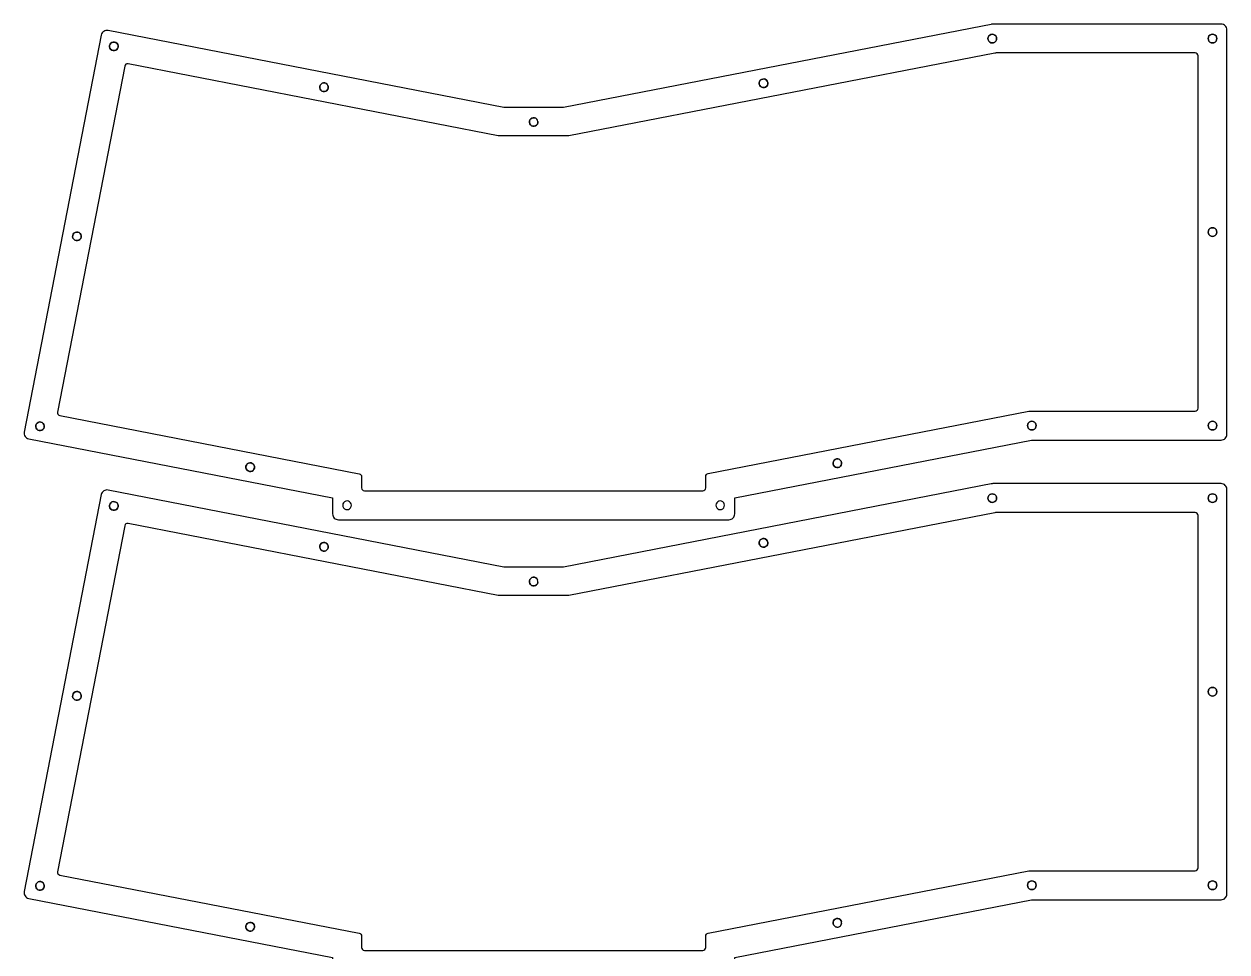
# Model space of a CAD drawing. Header units: millimetres. Extents: x -191 to 225, y 1 to 652.
# Drawn here: x -190.9 to 225.1, y 331.4 to 652.2 of the extents above; entities that cross this region are included whole.
import ezdxf

# ---------------------------------------------------------------- set-up
doc = ezdxf.new("R2010")
doc.units = ezdxf.units.MM
doc.layers.get('0').update_dxf_attribs({"linetype": 'CONTINUOUS'})

msp = doc.modelspace()

# ---------------------------------------------------------------- linework, layer by layer
for p, q in [((-161.31, 644.79), (-161.15, 645.23)), ((-161.15, 645.23), (-160.87, 645.61)), ((-160.87, 645.61), (-160.48, 645.87)), ((-160.48, 645.87), (-160.02, 646)), ((-160.02, 646), (-159.56, 645.98)), ((-159.56, 645.98), (-159.11, 645.82)), ((-159.11, 645.82), (-158.74, 645.53)), ((-158.74, 645.53), (-158.48, 645.14)), ((-158.48, 645.14), (-158.35, 644.69)), ((142.46, 647.2), (142.54, 647.67)), ((142.54, 646.74), (142.46, 647.2)), ((142.54, 647.67), (142.75, 648.08)), ((142.75, 646.32), (142.54, 646.74)), ((142.75, 648.08), (143.08, 648.42)), ((143.08, 645.99), (142.75, 646.32)), ((143.08, 648.42), (143.5, 648.63)), ((143.5, 645.77), (143.08, 645.99)), ((143.5, 648.63), (143.96, 648.7)), ((143.96, 645.7), (143.5, 645.77)), ((143.96, 648.7), (144.43, 648.63)), ((144.43, 645.77), (143.96, 645.7)), ((144.43, 648.63), (144.84, 648.42)), ((144.84, 645.99), (144.43, 645.77)), ((144.84, 648.42), (145.18, 648.08)), ((145.18, 646.32), (144.84, 645.99)), ((145.18, 648.08), (145.39, 647.67)), ((145.39, 646.74), (145.18, 646.32)), ((145.39, 647.67), (145.46, 647.2)), ((145.46, 647.2), (145.39, 646.74)), ((218.63, 647.2), (218.71, 647.67)), ((218.71, 646.74), (218.63, 647.2)), ((218.71, 647.67), (218.92, 648.08)), ((218.92, 646.32), (218.71, 646.74)), ((218.92, 648.08), (219.25, 648.42)), ((219.25, 645.99), (218.92, 646.32)), ((219.25, 648.42), (219.67, 648.63)), ((219.67, 645.77), (219.25, 645.99)), ((219.67, 648.63), (220.13, 648.7)), ((220.13, 645.7), (219.67, 645.77)), ((220.13, 648.7), (220.6, 648.63)), ((220.6, 645.77), (220.13, 645.7)), ((220.6, 648.63), (221.01, 648.42)), ((221.01, 645.99), (220.6, 645.77)), ((221.01, 648.42), (221.35, 648.08)), ((221.35, 646.32), (221.01, 645.99)), ((221.35, 648.08), (221.56, 647.67)), ((221.56, 646.74), (221.35, 646.32)), ((221.56, 647.67), (221.63, 647.2)), ((221.63, 647.2), (221.56, 646.74)), ((-161.33, 644.32), (-161.31, 644.79)), ((-161.2, 643.87), (-161.33, 644.32)), ((-160.94, 643.48), (-161.2, 643.87)), ((-160.57, 643.19), (-160.94, 643.48)), ((-160.13, 643.03), (-160.57, 643.19)), ((-159.66, 643.02), (-160.13, 643.03)), ((-159.21, 643.15), (-159.66, 643.02)), ((-158.82, 643.41), (-159.21, 643.15)), ((-158.53, 643.78), (-158.82, 643.41)), ((-158.37, 644.22), (-158.53, 643.78)), ((-158.35, 644.69), (-158.37, 644.22)), ((63.36, 631.92), (63.49, 632.37)), ((63.49, 632.37), (63.75, 632.76)), ((63.75, 632.76), (64.12, 633.05)), ((64.12, 633.05), (64.57, 633.21)), ((64.57, 633.21), (65.03, 633.23)), ((65.03, 633.23), (65.48, 633.1)), ((65.48, 633.1), (65.87, 632.84)), ((65.87, 632.84), (66.16, 632.47)), ((66.16, 632.47), (66.32, 632.03)), ((-88.63, 630.19), (-88.62, 630.66)), ((-88.51, 629.74), (-88.63, 630.19)), ((-88.62, 630.66), (-88.46, 631.1)), ((-88.24, 629.35), (-88.51, 629.74)), ((-88.46, 631.1), (-88.17, 631.47)), ((-87.87, 629.06), (-88.24, 629.35)), ((-88.17, 631.47), (-87.78, 631.74)), ((-87.43, 628.9), (-87.87, 629.06)), ((-87.78, 631.74), (-87.33, 631.87)), ((-86.96, 628.89), (-87.43, 628.9)), ((-87.33, 631.87), (-86.86, 631.85)), ((-86.51, 629.02), (-86.96, 628.89)), ((-86.42, 631.69), (-86.86, 631.85)), ((-86.51, 629.02), (-86.12, 629.28)), ((-86.42, 631.69), (-86.05, 631.4)), ((-85.83, 629.65), (-86.12, 629.28)), ((-85.79, 631.01), (-86.05, 631.4)), ((-85.67, 630.09), (-85.83, 629.65)), ((-85.79, 631.01), (-85.66, 630.56)), ((-85.66, 630.56), (-85.67, 630.09)), ((63.38, 631.45), (63.36, 631.92)), ((63.54, 631.01), (63.38, 631.45)), ((63.83, 630.64), (63.54, 631.01)), ((64.22, 630.38), (63.83, 630.64)), ((64.67, 630.25), (64.22, 630.38)), ((65.14, 630.27), (64.67, 630.25)), ((65.58, 630.43), (65.14, 630.27)), ((65.95, 630.72), (65.58, 630.43)), ((66.21, 631.11), (65.95, 630.72)), ((66.34, 631.56), (66.21, 631.11)), ((66.32, 632.03), (66.34, 631.56)), ((-16.14, 618.17), (-16.12, 618.64)), ((-16.01, 617.72), (-16.14, 618.17)), ((-16.12, 618.64), (-15.96, 619.08)), ((-15.74, 617.33), (-16.01, 617.72)), ((-15.96, 619.08), (-15.67, 619.45)), ((-15.37, 617.04), (-15.74, 617.33)), ((-15.67, 619.45), (-15.28, 619.71)), ((-14.93, 616.88), (-15.37, 617.04)), ((-15.28, 619.71), (-14.83, 619.84)), ((-14.47, 616.86), (-14.93, 616.88)), ((-14.83, 619.84), (-14.36, 619.83)), ((-14.01, 616.99), (-14.47, 616.86)), ((-14.36, 619.83), (-13.92, 619.67)), ((-13.62, 617.26), (-14.01, 616.99)), ((-13.92, 619.67), (-13.55, 619.38)), ((-13.34, 617.63), (-13.62, 617.26)), ((-13.29, 618.99), (-13.55, 619.38)), ((-13.18, 618.07), (-13.34, 617.63)), ((-13.16, 618.54), (-13.29, 618.99)), ((-13.16, 618.54), (-13.18, 618.07)), ((-174.1, 578.64), (-174.08, 579.11)), ((-173.97, 578.19), (-174.1, 578.64)), ((-174.08, 579.11), (-173.92, 579.55)), ((-173.92, 579.55), (-173.63, 579.92)), ((-173.63, 579.92), (-173.24, 580.18)), ((-173.24, 580.18), (-172.79, 580.31)), ((-172.79, 580.31), (-172.32, 580.3)), ((-172.32, 580.3), (-171.88, 580.14)), ((-171.88, 580.14), (-171.51, 579.85)), ((-171.51, 579.85), (-171.25, 579.46)), ((-171.14, 578.54), (-171.3, 578.1)), ((-171.25, 579.46), (-171.12, 579.01)), ((-171.12, 579.01), (-171.14, 578.54)), ((218.63, 580.29), (218.71, 580.75)), ((218.71, 579.83), (218.63, 580.29)), ((218.71, 580.75), (218.92, 581.17)), ((218.92, 579.41), (218.71, 579.83)), ((218.92, 581.17), (219.25, 581.5)), ((219.25, 579.08), (218.92, 579.41)), ((219.25, 581.5), (219.67, 581.72)), ((219.67, 578.86), (219.25, 579.08)), ((219.67, 581.72), (220.13, 581.79)), ((220.13, 578.79), (219.67, 578.86)), ((220.13, 581.79), (220.6, 581.72)), ((220.6, 578.86), (220.13, 578.79)), ((220.6, 581.72), (221.01, 581.5)), ((221.01, 579.08), (220.6, 578.86)), ((221.01, 581.5), (221.35, 581.17)), ((221.35, 579.41), (221.01, 579.08)), ((221.35, 581.17), (221.56, 580.75)), ((221.56, 579.83), (221.35, 579.41)), ((221.56, 580.75), (221.63, 580.29)), ((221.63, 580.29), (221.56, 579.83)), ((-173.71, 577.8), (-173.97, 578.19)), ((-173.34, 577.51), (-173.71, 577.8)), ((-172.9, 577.35), (-173.34, 577.51)), ((-172.43, 577.34), (-172.9, 577.35)), ((-171.98, 577.47), (-172.43, 577.34)), ((-171.59, 577.73), (-171.98, 577.47)), ((-171.3, 578.1), (-171.59, 577.73)), ((-186.87, 512.96), (-186.85, 513.43)), ((-186.74, 512.51), (-186.87, 512.96)), ((-186.85, 513.43), (-186.69, 513.87)), ((-186.47, 512.12), (-186.74, 512.51)), ((-186.69, 513.87), (-186.4, 514.24)), ((-186.1, 511.83), (-186.47, 512.12)), ((-186.4, 514.24), (-186.01, 514.5)), ((-185.66, 511.67), (-186.1, 511.83)), ((-186.01, 514.5), (-185.56, 514.63)), ((-185.56, 514.63), (-185.09, 514.61)), ((-184.74, 511.78), (-185.19, 511.65)), ((-185.09, 514.61), (-184.65, 514.45)), ((-184.35, 512.04), (-184.74, 511.78)), ((-184.65, 514.45), (-184.28, 514.16)), ((-184.06, 512.41), (-184.35, 512.04)), ((-184.28, 514.16), (-184.02, 513.78)), ((-183.9, 512.86), (-184.06, 512.41)), ((-184.02, 513.78), (-183.89, 513.32)), ((-183.89, 513.32), (-183.9, 512.86)), ((156.16, 513.38), (156.23, 513.84)), ((156.23, 512.91), (156.16, 513.38)), ((156.23, 513.84), (156.44, 514.26)), ((156.44, 512.5), (156.23, 512.91)), ((156.44, 514.26), (156.77, 514.59)), ((156.77, 512.16), (156.44, 512.5)), ((156.77, 514.59), (157.19, 514.8)), ((157.19, 511.95), (156.77, 512.16)), ((157.19, 514.8), (157.65, 514.88)), ((157.65, 511.88), (157.19, 511.95)), ((157.65, 514.88), (158.12, 514.8)), ((158.12, 511.95), (157.65, 511.88)), ((158.12, 514.8), (158.54, 514.59)), ((158.54, 512.16), (158.12, 511.95)), ((158.54, 514.59), (158.87, 514.26)), ((158.87, 512.5), (158.54, 512.16)), ((158.87, 514.26), (159.08, 513.84)), ((159.08, 512.91), (158.87, 512.5)), ((159.08, 513.84), (159.16, 513.38)), ((159.16, 513.38), (159.08, 512.91)), ((218.63, 513.38), (218.71, 513.84)), ((218.71, 512.91), (218.63, 513.38)), ((218.71, 513.84), (218.92, 514.26)), ((218.92, 512.5), (218.71, 512.91)), ((218.92, 514.26), (219.25, 514.59)), ((219.25, 512.16), (218.92, 512.5)), ((219.25, 514.59), (219.67, 514.8)), ((219.67, 511.95), (219.25, 512.16)), ((219.67, 514.8), (220.13, 514.88)), ((220.13, 511.88), (219.67, 511.95)), ((220.13, 514.88), (220.6, 514.8)), ((220.6, 511.95), (220.13, 511.88)), ((220.6, 514.8), (221.01, 514.59)), ((221.01, 512.16), (220.6, 511.95)), ((221.01, 514.59), (221.35, 514.26)), ((221.35, 512.5), (221.01, 512.16)), ((221.35, 514.26), (221.56, 513.84)), ((221.56, 512.91), (221.35, 512.5)), ((221.56, 513.84), (221.63, 513.38)), ((221.63, 513.38), (221.56, 512.91)), ((-185.19, 511.65), (-185.66, 511.67)), ((-114.17, 498.83), (-114.15, 499.3)), ((-114.15, 499.3), (-113.99, 499.74)), ((-113.99, 499.74), (-113.7, 500.11)), ((-113.7, 500.11), (-113.31, 500.37)), ((-113.31, 500.37), (-112.86, 500.5)), ((-112.86, 500.5), (-112.39, 500.48)), ((-112.39, 500.48), (-111.95, 500.32)), ((-111.95, 500.32), (-111.58, 500.03)), ((-111.58, 500.03), (-111.32, 499.64)), ((-111.32, 499.64), (-111.19, 499.19)), ((88.9, 500.56), (89.03, 501.01)), ((88.91, 500.09), (88.9, 500.56)), ((89.07, 499.65), (88.91, 500.09)), ((89.03, 501.01), (89.29, 501.4)), ((89.36, 499.28), (89.07, 499.65)), ((89.29, 501.4), (89.66, 501.69)), ((89.75, 499.01), (89.36, 499.28)), ((89.66, 501.69), (90.1, 501.85)), ((90.1, 501.85), (90.57, 501.86)), ((90.57, 501.86), (91.02, 501.73)), ((91.02, 501.73), (91.41, 501.47)), ((91.48, 499.35), (91.11, 499.06)), ((91.41, 501.47), (91.7, 501.1)), ((91.75, 499.74), (91.48, 499.35)), ((91.7, 501.1), (91.86, 500.66)), ((91.88, 500.19), (91.75, 499.74)), ((91.86, 500.66), (91.88, 500.19)), ((-114.04, 498.38), (-114.17, 498.83)), ((-113.78, 497.99), (-114.04, 498.38)), ((-113.41, 497.7), (-113.78, 497.99)), ((-112.97, 497.54), (-113.41, 497.7)), ((-112.5, 497.52), (-112.97, 497.54)), ((-112.05, 497.65), (-112.5, 497.52)), ((-111.66, 497.91), (-112.05, 497.65)), ((-111.37, 498.28), (-111.66, 497.91)), ((-111.21, 498.72), (-111.37, 498.28)), ((-111.19, 499.19), (-111.21, 498.72)), ((90.2, 498.88), (89.75, 499.01)), ((90.67, 498.9), (90.2, 498.88)), ((91.11, 499.06), (90.67, 498.9)), ((-160.87, 486.71), (-160.48, 486.97)), ((-160.48, 486.97), (-160.02, 487.1)), ((-160.02, 487.1), (-159.56, 487.08)), ((-159.56, 487.08), (-159.11, 486.92)), ((-159.11, 486.92), (-158.74, 486.63)), ((142.46, 488.31), (142.54, 488.77)), ((142.54, 487.84), (142.46, 488.31)), ((142.54, 488.77), (142.75, 489.19)), ((142.75, 487.42), (142.54, 487.84)), ((142.75, 489.19), (143.08, 489.52)), ((143.08, 487.09), (142.75, 487.42)), ((143.08, 489.52), (143.5, 489.73)), ((143.5, 486.88), (143.08, 487.09)), ((143.5, 489.73), (143.96, 489.8)), ((143.96, 486.8), (143.5, 486.88)), ((143.96, 489.8), (144.43, 489.73)), ((144.43, 486.88), (143.96, 486.8)), ((144.43, 489.73), (144.84, 489.52)), ((144.84, 487.09), (144.43, 486.88)), ((144.84, 489.52), (145.18, 489.19)), ((145.18, 487.42), (144.84, 487.09)), ((145.18, 489.19), (145.39, 488.77)), ((145.39, 487.84), (145.18, 487.42)), ((145.39, 488.77), (145.46, 488.31)), ((145.46, 488.31), (145.39, 487.84)), ((218.63, 488.31), (218.71, 488.77)), ((218.71, 487.84), (218.63, 488.31)), ((218.71, 488.77), (218.92, 489.19)), ((218.92, 487.42), (218.71, 487.84)), ((218.92, 489.19), (219.25, 489.52)), ((219.25, 487.09), (218.92, 487.42)), ((219.25, 489.52), (219.67, 489.73)), ((219.67, 486.88), (219.25, 487.09)), ((219.67, 489.73), (220.13, 489.8)), ((220.13, 486.8), (219.67, 486.88)), ((220.13, 489.8), (220.6, 489.73)), ((220.6, 486.88), (220.13, 486.8)), ((220.6, 489.73), (221.01, 489.52)), ((221.01, 487.09), (220.6, 486.88)), ((221.01, 489.52), (221.35, 489.19)), ((221.35, 487.42), (221.01, 487.09)), ((221.35, 489.19), (221.56, 488.77)), ((221.56, 487.84), (221.35, 487.42)), ((221.56, 488.77), (221.63, 488.31)), ((221.63, 488.31), (221.56, 487.84)), ((-161.33, 485.43), (-161.31, 485.9)), ((-161.2, 484.98), (-161.33, 485.43)), ((-161.31, 485.9), (-161.15, 486.34)), ((-160.94, 484.59), (-161.2, 484.98)), ((-161.15, 486.34), (-160.87, 486.71)), ((-160.57, 484.3), (-160.94, 484.59)), ((-160.13, 484.14), (-160.57, 484.3)), ((-159.66, 484.12), (-160.13, 484.14)), ((-159.21, 484.25), (-159.66, 484.12)), ((-158.82, 484.51), (-159.21, 484.25)), ((-158.53, 484.88), (-158.82, 484.51)), ((-158.74, 486.63), (-158.48, 486.24)), ((-158.37, 485.32), (-158.53, 484.88)), ((-158.48, 486.24), (-158.35, 485.79)), ((-158.35, 485.79), (-158.37, 485.32)), ((64.12, 474.15), (64.57, 474.31)), ((64.57, 474.31), (65.03, 474.33)), ((65.03, 474.33), (65.48, 474.2)), ((-88.63, 471.3), (-88.62, 471.77)), ((-88.51, 470.85), (-88.63, 471.3)), ((-88.62, 471.77), (-88.46, 472.21)), ((-88.24, 470.46), (-88.51, 470.85)), ((-88.46, 472.21), (-88.17, 472.58)), ((-87.87, 470.17), (-88.24, 470.46)), ((-88.17, 472.58), (-87.78, 472.84)), ((-87.43, 470.01), (-87.87, 470.17)), ((-87.78, 472.84), (-87.33, 472.97)), ((-87.33, 472.97), (-86.86, 472.95)), ((-86.51, 470.12), (-86.96, 469.99)), ((-86.42, 472.79), (-86.86, 472.95)), ((-86.51, 470.12), (-86.12, 470.38)), ((-86.42, 472.79), (-86.05, 472.5)), ((-86.12, 470.38), (-85.83, 470.75)), ((-85.79, 472.11), (-86.05, 472.5)), ((-85.67, 471.19), (-85.83, 470.75)), ((-85.79, 472.11), (-85.66, 471.66)), ((-85.66, 471.66), (-85.67, 471.19)), ((63.36, 473.03), (63.49, 473.48)), ((63.38, 472.56), (63.36, 473.03)), ((63.54, 472.11), (63.38, 472.56)), ((63.49, 473.48), (63.75, 473.87)), ((63.83, 471.75), (63.54, 472.11)), ((63.75, 473.87), (64.12, 474.15)), ((64.22, 471.48), (63.83, 471.75)), ((64.67, 471.35), (64.22, 471.48)), ((65.14, 471.37), (64.67, 471.35)), ((65.58, 471.53), (65.14, 471.37)), ((65.48, 474.2), (65.87, 473.94)), ((65.95, 471.82), (65.58, 471.53)), ((65.87, 473.94), (66.16, 473.57)), ((66.21, 472.21), (65.95, 471.82)), ((66.16, 473.57), (66.32, 473.13)), ((66.34, 472.66), (66.21, 472.21)), ((66.32, 473.13), (66.34, 472.66)), ((-86.96, 469.99), (-87.43, 470.01)), ((-16.14, 459.27), (-16.12, 459.74)), ((-16.01, 458.82), (-16.14, 459.27)), ((-16.12, 459.74), (-15.96, 460.18)), ((-15.74, 458.43), (-16.01, 458.82)), ((-15.96, 460.18), (-15.67, 460.55)), ((-15.37, 458.14), (-15.74, 458.43)), ((-15.67, 460.55), (-15.28, 460.82)), ((-14.93, 457.98), (-15.37, 458.14)), ((-15.28, 460.82), (-14.83, 460.95)), ((-14.47, 457.97), (-14.93, 457.98)), ((-14.83, 460.95), (-14.36, 460.93)), ((-14.01, 458.1), (-14.47, 457.97)), ((-14.36, 460.93), (-13.92, 460.77)), ((-13.62, 458.36), (-14.01, 458.1)), ((-13.92, 460.77), (-13.55, 460.48)), ((-13.34, 458.73), (-13.62, 458.36)), ((-13.55, 460.48), (-13.29, 460.09)), ((-13.18, 459.17), (-13.34, 458.73)), ((-13.16, 459.64), (-13.29, 460.09)), ((-13.18, 459.17), (-13.16, 459.64)), ((-174.1, 419.74), (-174.08, 420.21)), ((-174.08, 420.21), (-173.92, 420.65)), ((-173.92, 420.65), (-173.63, 421.02)), ((-173.63, 421.02), (-173.24, 421.29)), ((-173.24, 421.29), (-172.79, 421.42)), ((-172.79, 421.42), (-172.32, 421.4)), ((-172.32, 421.4), (-171.88, 421.24)), ((-171.88, 421.24), (-171.51, 420.95)), ((-171.51, 420.95), (-171.25, 420.56)), ((-171.25, 420.56), (-171.12, 420.11)), ((218.63, 421.39), (218.71, 421.86)), ((218.71, 420.93), (218.63, 421.39)), ((218.71, 421.86), (218.92, 422.27)), ((218.92, 420.51), (218.71, 420.93)), ((218.92, 422.27), (219.25, 422.61)), ((219.25, 420.18), (218.92, 420.51)), ((219.25, 422.61), (219.67, 422.82)), ((219.67, 422.82), (220.13, 422.89)), ((220.13, 422.89), (220.6, 422.82)), ((220.6, 422.82), (221.01, 422.61)), ((221.01, 422.61), (221.35, 422.27)), ((221.35, 420.51), (221.01, 420.18)), ((221.35, 422.27), (221.56, 421.86)), ((221.56, 420.93), (221.35, 420.51)), ((221.56, 421.86), (221.63, 421.39)), ((221.63, 421.39), (221.56, 420.93)), ((-173.97, 419.29), (-174.1, 419.74)), ((-173.71, 418.9), (-173.97, 419.29)), ((-173.34, 418.61), (-173.71, 418.9)), ((-172.9, 418.45), (-173.34, 418.61)), ((-172.43, 418.44), (-172.9, 418.45)), ((-171.98, 418.57), (-172.43, 418.44)), ((-171.59, 418.83), (-171.98, 418.57)), ((-171.3, 419.2), (-171.59, 418.83)), ((-171.14, 419.64), (-171.3, 419.2)), ((-171.12, 420.11), (-171.14, 419.64)), ((219.67, 419.97), (219.25, 420.18)), ((220.13, 419.89), (219.67, 419.97)), ((220.6, 419.97), (220.13, 419.89)), ((221.01, 420.18), (220.6, 419.97)), ((-186.87, 354.06), (-186.85, 354.53)), ((-186.74, 353.61), (-186.87, 354.06)), ((-186.85, 354.53), (-186.69, 354.97)), ((-186.69, 354.97), (-186.4, 355.34)), ((-186.4, 355.34), (-186.01, 355.6)), ((-186.01, 355.6), (-185.56, 355.73)), ((-185.56, 355.73), (-185.09, 355.72)), ((-185.09, 355.72), (-184.65, 355.56)), ((-184.65, 355.56), (-184.28, 355.27)), ((-184.28, 355.27), (-184.02, 354.88)), ((-183.9, 353.96), (-184.06, 353.52)), ((-184.02, 354.88), (-183.89, 354.43)), ((-183.89, 354.43), (-183.9, 353.96)), ((156.16, 354.48), (156.23, 354.94)), ((156.23, 354.02), (156.16, 354.48)), ((156.23, 354.94), (156.44, 355.36)), ((156.44, 353.6), (156.23, 354.02)), ((156.44, 355.36), (156.77, 355.69)), ((156.77, 355.69), (157.19, 355.91)), ((157.19, 355.91), (157.65, 355.98)), ((157.65, 355.98), (158.12, 355.91)), ((158.12, 355.91), (158.54, 355.69)), ((158.54, 355.69), (158.87, 355.36)), ((158.87, 355.36), (159.08, 354.94)), ((159.08, 354.02), (158.87, 353.6)), ((159.08, 354.94), (159.16, 354.48)), ((159.16, 354.48), (159.08, 354.02)), ((218.63, 354.48), (218.71, 354.94)), ((218.71, 354.02), (218.63, 354.48)), ((218.71, 354.94), (218.92, 355.36)), ((218.92, 353.6), (218.71, 354.02)), ((218.92, 355.36), (219.25, 355.69)), ((219.25, 355.69), (219.67, 355.91)), ((219.67, 355.91), (220.13, 355.98)), ((220.13, 355.98), (220.6, 355.91)), ((220.6, 355.91), (221.01, 355.69)), ((221.01, 355.69), (221.35, 355.36)), ((221.35, 355.36), (221.56, 354.94)), ((221.56, 354.02), (221.35, 353.6)), ((221.56, 354.94), (221.63, 354.48)), ((221.63, 354.48), (221.56, 354.02)), ((-186.47, 353.22), (-186.74, 353.61)), ((-186.1, 352.93), (-186.47, 353.22)), ((-185.66, 352.77), (-186.1, 352.93)), ((-185.19, 352.75), (-185.66, 352.77)), ((-184.74, 352.88), (-185.19, 352.75)), ((-184.35, 353.15), (-184.74, 352.88)), ((-184.06, 353.52), (-184.35, 353.15)), ((156.77, 353.27), (156.44, 353.6)), ((157.19, 353.05), (156.77, 353.27)), ((157.65, 352.98), (157.19, 353.05)), ((158.12, 353.05), (157.65, 352.98)), ((158.54, 353.27), (158.12, 353.05)), ((158.87, 353.6), (158.54, 353.27)), ((219.25, 353.27), (218.92, 353.6)), ((219.67, 353.05), (219.25, 353.27)), ((220.13, 352.98), (219.67, 353.05)), ((220.6, 353.05), (220.13, 352.98)), ((221.01, 353.27), (220.6, 353.05)), ((221.35, 353.6), (221.01, 353.27)), ((-113.99, 340.84), (-113.7, 341.21)), ((-113.7, 341.21), (-113.31, 341.47)), ((-113.31, 341.47), (-112.86, 341.6)), ((-112.86, 341.6), (-112.39, 341.58)), ((-112.39, 341.58), (-111.95, 341.42)), ((-111.95, 341.42), (-111.58, 341.14)), ((88.9, 341.66), (89.03, 342.11)), ((88.91, 341.19), (88.9, 341.66)), ((89.07, 340.75), (88.91, 341.19)), ((89.03, 342.11), (89.29, 342.5)), ((89.29, 342.5), (89.66, 342.79)), ((89.66, 342.79), (90.1, 342.95)), ((90.1, 342.95), (90.57, 342.97)), ((90.57, 342.97), (91.02, 342.84)), ((91.02, 342.84), (91.41, 342.57)), ((91.41, 342.57), (91.7, 342.2)), ((91.7, 342.2), (91.86, 341.76)), ((91.88, 341.29), (91.75, 340.84)), ((91.88, 341.29), (91.86, 341.76)), ((-114.17, 339.93), (-114.15, 340.4)), ((-114.04, 339.48), (-114.17, 339.93)), ((-114.15, 340.4), (-113.99, 340.84)), ((-113.78, 339.09), (-114.04, 339.48)), ((-113.41, 338.8), (-113.78, 339.09)), ((-112.97, 338.64), (-113.41, 338.8)), ((-112.5, 338.62), (-112.97, 338.64)), ((-112.05, 338.75), (-112.5, 338.62)), ((-111.66, 339.02), (-112.05, 338.75)), ((-111.37, 339.39), (-111.66, 339.02)), ((-111.58, 341.14), (-111.32, 340.75)), ((-111.21, 339.83), (-111.37, 339.39)), ((-111.32, 340.75), (-111.19, 340.3)), ((-111.19, 340.3), (-111.21, 339.83)), ((89.36, 340.38), (89.07, 340.75)), ((89.75, 340.12), (89.36, 340.38)), ((90.2, 339.99), (89.75, 340.12)), ((90.2, 339.99), (90.67, 340)), ((90.67, 340), (91.11, 340.16)), ((91.11, 340.16), (91.48, 340.45)), ((91.75, 340.84), (91.48, 340.45))]:
    msp.add_line(p, q)
for points in [[(225.13, 650.2, 0.414214), (223.13, 652.2), (144.11, 652.2), (-4.34, 623.38, -0.047992), (-4.72, 623.35), (-24.58, 623.35, -0.048018), (-24.96, 623.38), (-161.83, 649.99, 0.414214), (-164.18, 648.41), (-190.86, 511.15, 0.414214), (-189.28, 508.81), (-84.18, 488.38), (-84.18, 482.83, 0.414214), (-82.18, 480.83), (52.88, 480.83, 0.414214), (54.88, 482.83), (54.88, 488.38), (157.57, 508.34, -0.048033), (157.96, 508.38), (223.13, 508.38, 0.414214), (225.13, 510.38)], [(45.69, 496.78), (156.61, 518.34, -0.048033), (156.99, 518.38), (214.13, 518.38, 0.414214), (215.13, 519.38), (215.13, 641.2, 0.414214), (214.13, 642.2), (145.26, 642.2, 0.047977), (144.88, 642.17), (-2.43, 613.56, -0.047999), (-2.82, 613.53), (-26.49, 613.53, -0.048012), (-26.87, 613.57), (-154.91, 638.45, 0.414214), (-156.08, 637.66), (-179.33, 518.05, 0.414215), (-178.54, 516.88), (-74.99, 496.75, -0.359038), (-74.18, 495.77), (-74.18, 491.83, 0.414214), (-73.18, 490.83), (43.88, 490.83, 0.414214), (44.88, 491.83), (44.88, 495.8, -0.359037)], [(223.13, 349.48, 0.414214), (225.13, 351.48), (225.13, 491.31, 0.414214), (223.13, 493.31), (144.11, 493.31), (-4.34, 464.48, -0.047992), (-4.72, 464.45), (-24.58, 464.45, -0.048018), (-24.96, 464.49), (-161.83, 491.09, 0.414214), (-164.18, 489.51), (-190.86, 352.25, 0.414214), (-189.28, 349.91), (-84.18, 329.48), (-84.18, 323.93, 0.414214), (-82.18, 321.93), (52.88, 321.93, 0.414214), (54.88, 323.93), (54.88, 329.48), (157.57, 349.44, -0.048033), (157.96, 349.48)], [(-26.49, 454.63, -0.048012), (-26.87, 454.67), (-154.91, 479.56, 0.414214), (-156.08, 478.77), (-179.33, 359.15, 0.414215), (-178.54, 357.98), (-74.99, 337.85, -0.359038), (-74.18, 336.87), (-74.18, 332.93, 0.414214), (-73.18, 331.93), (43.88, 331.93, 0.414214), (44.88, 332.93), (44.88, 336.9, -0.359037), (45.69, 337.88), (156.61, 359.44, -0.048033), (156.99, 359.48), (214.13, 359.48, 0.414214), (215.13, 360.48), (215.13, 482.3, 0.414214), (214.13, 483.3), (145.26, 483.3, 0.047977), (144.88, 483.27), (-2.43, 454.67, -0.047999), (-2.82, 454.63)]]:
    msp.add_lwpolyline(points, format="xyb", close=True)
for points in [[(-160.13, 643.03), (-159.66, 643.02), (-159.21, 643.15), (-158.82, 643.41), (-158.53, 643.78), (-158.37, 644.22), (-158.35, 644.69), (-158.48, 645.14), (-158.74, 645.53), (-159.11, 645.82), (-159.56, 645.98), (-160.02, 646), (-160.48, 645.87), (-160.87, 645.61), (-161.15, 645.23), (-161.31, 644.79), (-161.33, 644.32), (-161.2, 643.87), (-160.94, 643.48), (-160.57, 643.19)], [(142.46, 647.2), (142.54, 646.74), (142.75, 646.32), (143.08, 645.99), (143.5, 645.77), (143.96, 645.7), (144.43, 645.77), (144.84, 645.99), (145.18, 646.32), (145.39, 646.74), (145.46, 647.2), (145.39, 647.67), (145.18, 648.08), (144.84, 648.42), (144.43, 648.63), (143.96, 648.7), (143.5, 648.63), (143.08, 648.42), (142.75, 648.08), (142.54, 647.67)], [(221.35, 646.32), (221.56, 646.74), (221.63, 647.2), (221.56, 647.67), (221.35, 648.08), (221.01, 648.42), (220.6, 648.63), (220.13, 648.7), (219.67, 648.63), (219.25, 648.42), (218.92, 648.08), (218.71, 647.67), (218.63, 647.2), (218.71, 646.74), (218.92, 646.32), (219.25, 645.99), (219.67, 645.77), (220.13, 645.7), (220.6, 645.77), (221.01, 645.99)], [(65.87, 632.84), (65.48, 633.1), (65.03, 633.23), (64.57, 633.21), (64.12, 633.05), (63.75, 632.76), (63.49, 632.37), (63.36, 631.92), (63.38, 631.45), (63.54, 631.01), (63.83, 630.64), (64.22, 630.38), (64.67, 630.25), (65.14, 630.27), (65.58, 630.43), (65.95, 630.72), (66.21, 631.11), (66.34, 631.56), (66.32, 632.03), (66.16, 632.47)], [(-87.43, 628.9), (-86.96, 628.89), (-86.51, 629.02), (-86.12, 629.28), (-85.83, 629.65), (-85.67, 630.09), (-85.66, 630.56), (-85.79, 631.01), (-86.05, 631.4), (-86.42, 631.69), (-86.86, 631.85), (-87.33, 631.87), (-87.78, 631.74), (-88.17, 631.47), (-88.46, 631.1), (-88.62, 630.66), (-88.63, 630.19), (-88.51, 629.74), (-88.24, 629.35), (-87.87, 629.06)], [(-14.36, 619.83), (-14.83, 619.84), (-15.28, 619.71), (-15.67, 619.45), (-15.96, 619.08), (-16.12, 618.64), (-16.14, 618.17), (-16.01, 617.72), (-15.74, 617.33), (-15.37, 617.04), (-14.93, 616.88), (-14.47, 616.86), (-14.01, 616.99), (-13.62, 617.26), (-13.34, 617.63), (-13.18, 618.07), (-13.16, 618.54), (-13.29, 618.99), (-13.55, 619.38), (-13.92, 619.67)], [(-171.14, 578.54), (-171.12, 579.01), (-171.25, 579.46), (-171.51, 579.85), (-171.88, 580.14), (-172.32, 580.3), (-172.79, 580.31), (-173.24, 580.18), (-173.63, 579.92), (-173.92, 579.55), (-174.08, 579.11), (-174.1, 578.64), (-173.97, 578.19), (-173.71, 577.8), (-173.34, 577.51), (-172.9, 577.35), (-172.43, 577.34), (-171.98, 577.47), (-171.59, 577.73), (-171.3, 578.1)], [(218.92, 581.17), (218.71, 580.75), (218.63, 580.29), (218.71, 579.83), (218.92, 579.41), (219.25, 579.08), (219.67, 578.86), (220.13, 578.79), (220.6, 578.86), (221.01, 579.08), (221.35, 579.41), (221.56, 579.83), (221.63, 580.29), (221.56, 580.75), (221.35, 581.17), (221.01, 581.5), (220.6, 581.72), (220.13, 581.79), (219.67, 581.72), (219.25, 581.5)], [(-186.85, 513.43), (-186.87, 512.96), (-186.74, 512.51), (-186.47, 512.12), (-186.1, 511.83), (-185.66, 511.67), (-185.19, 511.65), (-184.74, 511.78), (-184.35, 512.04), (-184.06, 512.41), (-183.9, 512.86), (-183.89, 513.32), (-184.02, 513.78), (-184.28, 514.16), (-184.65, 514.45), (-185.09, 514.61), (-185.56, 514.63), (-186.01, 514.5), (-186.4, 514.24), (-186.69, 513.87)], [(157.19, 511.95), (157.65, 511.88), (158.12, 511.95), (158.54, 512.16), (158.87, 512.5), (159.08, 512.91), (159.16, 513.38), (159.08, 513.84), (158.87, 514.26), (158.54, 514.59), (158.12, 514.8), (157.65, 514.88), (157.19, 514.8), (156.77, 514.59), (156.44, 514.26), (156.23, 513.84), (156.16, 513.38), (156.23, 512.91), (156.44, 512.5), (156.77, 512.16)], [(221.01, 512.16), (221.35, 512.5), (221.56, 512.91), (221.63, 513.38), (221.56, 513.84), (221.35, 514.26), (221.01, 514.59), (220.6, 514.8), (220.13, 514.88), (219.67, 514.8), (219.25, 514.59), (218.92, 514.26), (218.71, 513.84), (218.63, 513.38), (218.71, 512.91), (218.92, 512.5), (219.25, 512.16), (219.67, 511.95), (220.13, 511.88), (220.6, 511.95)], [(-112.97, 497.54), (-112.5, 497.52), (-112.05, 497.65), (-111.66, 497.91), (-111.37, 498.28), (-111.21, 498.72), (-111.19, 499.19), (-111.32, 499.64), (-111.58, 500.03), (-111.95, 500.32), (-112.39, 500.48), (-112.86, 500.5), (-113.31, 500.37), (-113.7, 500.11), (-113.99, 499.74), (-114.15, 499.3), (-114.17, 498.83), (-114.04, 498.38), (-113.78, 497.99), (-113.41, 497.7)], [(90.57, 501.86), (90.1, 501.85), (89.66, 501.69), (89.29, 501.4), (89.03, 501.01), (88.9, 500.56), (88.91, 500.09), (89.07, 499.65), (89.36, 499.28), (89.75, 499.01), (90.2, 498.88), (90.67, 498.9), (91.11, 499.06), (91.48, 499.35), (91.75, 499.74), (91.88, 500.19), (91.86, 500.66), (91.7, 501.1), (91.41, 501.47), (91.02, 501.73)], [(-158.35, 485.79), (-158.48, 486.24), (-158.74, 486.63), (-159.11, 486.92), (-159.56, 487.08), (-160.02, 487.1), (-160.48, 486.97), (-160.87, 486.71), (-161.15, 486.34), (-161.31, 485.9), (-161.33, 485.43), (-161.2, 484.98), (-160.94, 484.59), (-160.57, 484.3), (-160.13, 484.14), (-159.66, 484.12), (-159.21, 484.25), (-158.82, 484.51), (-158.53, 484.88), (-158.37, 485.32)], [(-78.72, 487.25), (-79.18, 487.33), (-79.65, 487.25), (-80.07, 487.04), (-80.4, 486.71), (-80.61, 486.29), (-80.68, 485.83), (-80.61, 485.36), (-80.4, 484.95), (-80.07, 484.61), (-79.65, 484.4), (-79.18, 484.33), (-78.72, 484.4), (-78.3, 484.61), (-77.97, 484.95), (-77.76, 485.36), (-77.68, 485.83), (-77.76, 486.29), (-77.97, 486.71), (-78.3, 487.04)], [(49.42, 484.4), (49.88, 484.33), (50.34, 484.4), (50.76, 484.61), (51.09, 484.95), (51.3, 485.36), (51.38, 485.83), (51.3, 486.29), (51.09, 486.71), (50.76, 487.04), (50.34, 487.25), (49.88, 487.33), (49.42, 487.25), (49, 487.04), (48.66, 486.71), (48.45, 486.29), (48.38, 485.83), (48.45, 485.36), (48.66, 484.95), (49, 484.61)], [(145.18, 487.42), (145.39, 487.84), (145.46, 488.31), (145.39, 488.77), (145.18, 489.19), (144.84, 489.52), (144.43, 489.73), (143.96, 489.8), (143.5, 489.73), (143.08, 489.52), (142.75, 489.19), (142.54, 488.77), (142.46, 488.31), (142.54, 487.84), (142.75, 487.42), (143.08, 487.09), (143.5, 486.88), (143.96, 486.8), (144.43, 486.88), (144.84, 487.09)], [(221.56, 487.84), (221.63, 488.31), (221.56, 488.77), (221.35, 489.19), (221.01, 489.52), (220.6, 489.73), (220.13, 489.8), (219.67, 489.73), (219.25, 489.52), (218.92, 489.19), (218.71, 488.77), (218.63, 488.31), (218.71, 487.84), (218.92, 487.42), (219.25, 487.09), (219.67, 486.88), (220.13, 486.8), (220.6, 486.88), (221.01, 487.09), (221.35, 487.42)], [(63.54, 472.11), (63.83, 471.75), (64.22, 471.48), (64.67, 471.35), (65.14, 471.37), (65.58, 471.53), (65.95, 471.82), (66.21, 472.21), (66.34, 472.66), (66.32, 473.13), (66.16, 473.57), (65.87, 473.94), (65.48, 474.2), (65.03, 474.33), (64.57, 474.31), (64.12, 474.15), (63.75, 473.87), (63.49, 473.48), (63.36, 473.03), (63.38, 472.56)], [(-88.46, 472.21), (-88.62, 471.77), (-88.63, 471.3), (-88.51, 470.85), (-88.24, 470.46), (-87.87, 470.17), (-87.43, 470.01), (-86.96, 469.99), (-86.51, 470.12), (-86.12, 470.38), (-85.83, 470.75), (-85.67, 471.19), (-85.66, 471.66), (-85.79, 472.11), (-86.05, 472.5), (-86.42, 472.79), (-86.86, 472.95), (-87.33, 472.97), (-87.78, 472.84), (-88.17, 472.58)], [(-16.01, 458.82), (-15.74, 458.43), (-15.37, 458.14), (-14.93, 457.98), (-14.47, 457.97), (-14.01, 458.1), (-13.62, 458.36), (-13.34, 458.73), (-13.18, 459.17), (-13.16, 459.64), (-13.29, 460.09), (-13.55, 460.48), (-13.92, 460.77), (-14.36, 460.93), (-14.83, 460.95), (-15.28, 460.82), (-15.67, 460.55), (-15.96, 460.18), (-16.12, 459.74), (-16.14, 459.27)], [(-174.08, 420.21), (-174.1, 419.74), (-173.97, 419.29), (-173.71, 418.9), (-173.34, 418.61), (-172.9, 418.45), (-172.43, 418.44), (-171.98, 418.57), (-171.59, 418.83), (-171.3, 419.2), (-171.14, 419.64), (-171.12, 420.11), (-171.25, 420.56), (-171.51, 420.95), (-171.88, 421.24), (-172.32, 421.4), (-172.79, 421.42), (-173.24, 421.29), (-173.63, 421.02), (-173.92, 420.65)], [(221.35, 420.51), (221.56, 420.93), (221.63, 421.39), (221.56, 421.86), (221.35, 422.27), (221.01, 422.61), (220.6, 422.82), (220.13, 422.89), (219.67, 422.82), (219.25, 422.61), (218.92, 422.27), (218.71, 421.86), (218.63, 421.39), (218.71, 420.93), (218.92, 420.51), (219.25, 420.18), (219.67, 419.97), (220.13, 419.89), (220.6, 419.97), (221.01, 420.18)], [(-184.65, 355.56), (-185.09, 355.72), (-185.56, 355.73), (-186.01, 355.6), (-186.4, 355.34), (-186.69, 354.97), (-186.85, 354.53), (-186.87, 354.06), (-186.74, 353.61), (-186.47, 353.22), (-186.1, 352.93), (-185.66, 352.77), (-185.19, 352.75), (-184.74, 352.88), (-184.35, 353.15), (-184.06, 353.52), (-183.9, 353.96), (-183.89, 354.43), (-184.02, 354.88), (-184.28, 355.27)], [(157.19, 353.05), (157.65, 352.98), (158.12, 353.05), (158.54, 353.27), (158.87, 353.6), (159.08, 354.02), (159.16, 354.48), (159.08, 354.94), (158.87, 355.36), (158.54, 355.69), (158.12, 355.91), (157.65, 355.98), (157.19, 355.91), (156.77, 355.69), (156.44, 355.36), (156.23, 354.94), (156.16, 354.48), (156.23, 354.02), (156.44, 353.6), (156.77, 353.27)], [(219.67, 355.91), (219.25, 355.69), (218.92, 355.36), (218.71, 354.94), (218.63, 354.48), (218.71, 354.02), (218.92, 353.6), (219.25, 353.27), (219.67, 353.05), (220.13, 352.98), (220.6, 353.05), (221.01, 353.27), (221.35, 353.6), (221.56, 354.02), (221.63, 354.48), (221.56, 354.94), (221.35, 355.36), (221.01, 355.69), (220.6, 355.91), (220.13, 355.98)], [(-112.05, 338.75), (-111.66, 339.02), (-111.37, 339.39), (-111.21, 339.83), (-111.19, 340.3), (-111.32, 340.75), (-111.58, 341.14), (-111.95, 341.42), (-112.39, 341.58), (-112.86, 341.6), (-113.31, 341.47), (-113.7, 341.21), (-113.99, 340.84), (-114.15, 340.4), (-114.17, 339.93), (-114.04, 339.48), (-113.78, 339.09), (-113.41, 338.8), (-112.97, 338.64), (-112.5, 338.62)], [(91.48, 340.45), (91.75, 340.84), (91.88, 341.29), (91.86, 341.76), (91.7, 342.2), (91.41, 342.57), (91.02, 342.84), (90.57, 342.97), (90.1, 342.95), (89.66, 342.79), (89.29, 342.5), (89.03, 342.11), (88.9, 341.66), (88.91, 341.19), (89.07, 340.75), (89.36, 340.38), (89.75, 340.12), (90.2, 339.99), (90.67, 340), (91.11, 340.16)]]:
    msp.add_lwpolyline(points, close=True)
for centre in [(144.11, 650.2), (144.11, 491.31)]:
    msp.add_arc(centre, 2, 90, 101)

doc.saveas('drawing.dxf')
